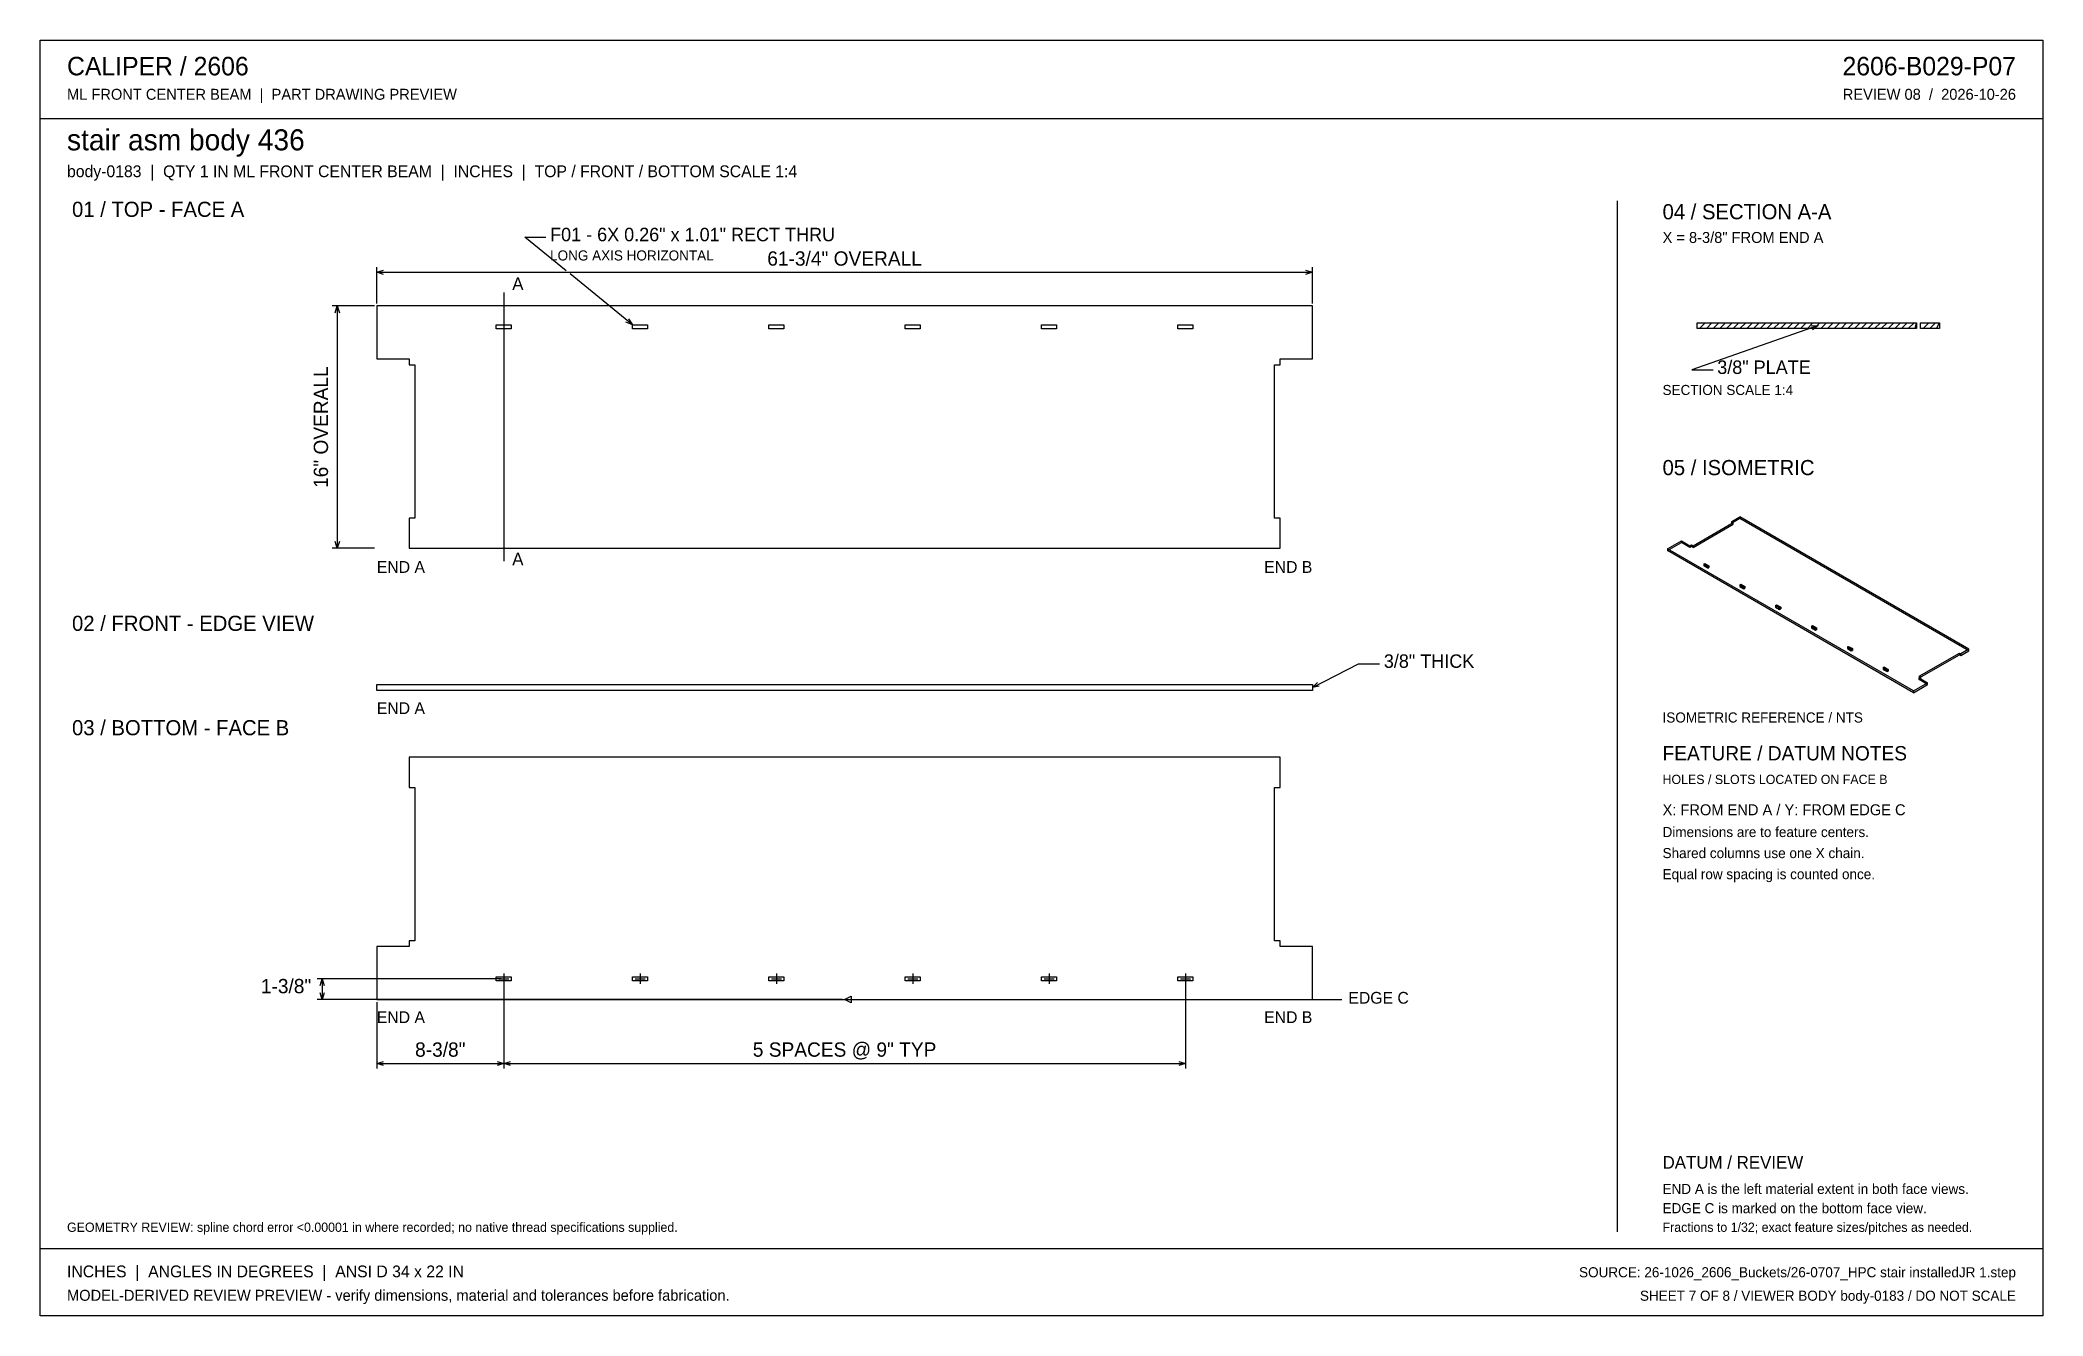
# Model space of a CAD drawing. Header units: inches. Extents: x 2 to 134, y 2 to 86.
import ezdxf
from ezdxf.enums import TextEntityAlignment as Align

# ---------------------------------------------------------------- set-up
doc = ezdxf.new("R2010")
doc.units = ezdxf.units.IN
doc.header["$MEASUREMENT"] = 0

msp = doc.modelspace()

# ---------------------------------------------------------------- linework, layer by layer
at = {"layer": 'ANNOTATION'}
for p, q in [((36.62, 70.88), (33.89, 73.11)), ((33.89, 73.11), (35.28, 73.11)), ((24.12, 68.72), (24.12, 71.11)), ((24.12, 70.78), (24.57, 70.92)), ((24.12, 70.78), (85.88, 70.78)), ((24.57, 70.64), (24.12, 70.78)), ((40.99, 67.31), (36.88, 70.67)), ((85.43, 70.92), (85.88, 70.78)), ((85.88, 70.78), (85.43, 70.64)), ((85.88, 68.72), (85.88, 71.11)), ((32.5, 69.44), (32.5, 51.72)), ((23.96, 68.56), (21.18, 68.56)), ((21.38, 68.11), (21.51, 68.56)), ((21.51, 68.56), (21.51, 52.56)), ((21.51, 68.56), (21.65, 68.11)), ((40.99, 67.31), (40.56, 67.48)), ((40.74, 67.7), (40.99, 67.31)), ((119.28, 67.26), (110.94, 64.35)), ((118.81, 67.24), (119.28, 67.26)), ((119.28, 67.26), (118.9, 66.98)), ((110.94, 64.35), (112.33, 64.35)), ((21.51, 52.56), (21.38, 53)), ((21.65, 53), (21.51, 52.56)), ((23.96, 52.56), (21.18, 52.56)), ((85.88, 43.37), (88.93, 44.94)), ((85.88, 43.37), (86.21, 43.7)), ((88.93, 44.94), (90.32, 44.94)), ((86.33, 43.45), (85.88, 43.37)), ((32.33, 24.15), (20.18, 24.15)), ((20.38, 23.71), (20.51, 24.15)), ((20.51, 24.15), (20.51, 22.78)), ((20.51, 24.15), (20.65, 23.71)), ((32.17, 24.15), (32.83, 24.15)), ((32.5, 24.49), (32.5, 23.82)), ((32.5, 23.99), (32.5, 18.22)), ((32.5, 23.99), (32.5, 18.22)), ((41.17, 24.15), (41.83, 24.15)), ((41.5, 24.49), (41.5, 23.82)), ((50.17, 24.15), (50.83, 24.15)), ((50.5, 24.49), (50.5, 23.82)), ((59.17, 24.15), (59.83, 24.15)), ((59.5, 24.49), (59.5, 23.82)), ((68.17, 24.15), (68.83, 24.15)), ((68.5, 24.49), (68.5, 23.82)), ((77.17, 24.15), (77.83, 24.15)), ((77.5, 24.49), (77.5, 23.82)), ((77.5, 23.99), (77.5, 18.22)), ((54.83, 22.78), (20.18, 22.78)), ((20.51, 22.78), (20.38, 23.22)), ((20.65, 23.22), (20.51, 22.78)), ((24.12, 22.61), (24.12, 18.22)), ((55, 22.78), (55.44, 23)), ((55, 22.78), (87.82, 22.78)), ((55.44, 22.56), (55, 22.78)), ((55.44, 23), (55.44, 22.56)), ((24.12, 18.56), (24.57, 18.69)), ((24.12, 18.56), (32.5, 18.56)), ((24.57, 18.42), (24.12, 18.56)), ((32.06, 18.69), (32.5, 18.56)), ((32.5, 18.56), (32.06, 18.42)), ((32.5, 18.56), (32.94, 18.69)), ((32.5, 18.56), (77.5, 18.56)), ((32.94, 18.42), (32.5, 18.56)), ((77.06, 18.69), (77.5, 18.56)), ((77.5, 18.56), (77.06, 18.42))]:
    msp.add_line(p, q, dxfattribs=at)
at = {"layer": 'OUTLINE'}
for p, q in [((1.89, 86.11), (134.11, 86.11)), ((1.89, 1.89), (1.89, 86.11)), ((134.11, 86.11), (134.11, 1.89)), ((1.89, 80.94), (134.11, 80.94)), ((106, 75.5), (106, 7.44)), ((85.88, 68.56), (24.12, 68.56)), ((24.12, 68.56), (24.12, 65.06)), ((85.88, 65.06), (85.88, 68.56)), ((111.28, 67.44), (125.77, 67.44)), ((111.28, 67.07), (111.28, 67.44)), ((111.44, 67.07), (111.82, 67.44)), ((111.89, 67.07), (112.26, 67.44)), ((112.33, 67.07), (112.71, 67.44)), ((112.78, 67.07), (113.15, 67.44)), ((113.22, 67.07), (113.6, 67.44)), ((113.67, 67.07), (114.04, 67.44)), ((114.11, 67.07), (114.49, 67.44)), ((114.56, 67.07), (114.93, 67.44)), ((115, 67.07), (115.38, 67.44)), ((115.44, 67.07), (115.82, 67.44)), ((115.89, 67.07), (116.26, 67.44)), ((116.33, 67.07), (116.71, 67.44)), ((116.78, 67.07), (117.15, 67.44)), ((117.22, 67.07), (117.6, 67.44)), ((117.67, 67.07), (118.04, 67.44)), ((118.11, 67.07), (118.49, 67.44)), ((118.56, 67.07), (118.93, 67.44)), ((119, 67.07), (119.38, 67.44)), ((119.44, 67.07), (119.82, 67.44)), ((119.89, 67.07), (120.26, 67.44)), ((120.33, 67.07), (120.71, 67.44)), ((120.78, 67.07), (121.15, 67.44)), ((121.22, 67.07), (121.6, 67.44)), ((121.67, 67.07), (122.04, 67.44)), ((122.11, 67.07), (122.49, 67.44)), ((122.56, 67.07), (122.93, 67.44)), ((123, 67.07), (123.38, 67.44)), ((123.44, 67.07), (123.82, 67.44)), ((123.89, 67.07), (124.26, 67.44)), ((124.33, 67.07), (124.71, 67.44)), ((124.78, 67.07), (125.15, 67.44)), ((125.22, 67.07), (125.6, 67.44)), ((125.67, 67.07), (125.77, 67.44)), ((125.77, 67.44), (125.77, 67.07)), ((126.03, 67.44), (127.28, 67.44)), ((126.03, 67.07), (126.03, 67.44)), ((126.2, 67.07), (126.57, 67.44)), ((126.64, 67.07), (127.02, 67.44)), ((127.09, 67.07), (127.28, 67.44)), ((127.28, 67.44), (127.28, 67.07)), ((31.99, 67.31), (33, 67.31)), ((31.99, 67.05), (31.99, 67.31)), ((33, 67.05), (31.99, 67.05)), ((33, 67.31), (33, 67.05)), ((40.99, 67.31), (42, 67.31)), ((40.99, 67.05), (40.99, 67.31)), ((42, 67.05), (40.99, 67.05)), ((42, 67.31), (42, 67.05)), ((49.99, 67.31), (51, 67.31)), ((49.99, 67.05), (49.99, 67.31)), ((51, 67.05), (49.99, 67.05)), ((51, 67.31), (51, 67.05)), ((58.99, 67.31), (60, 67.31)), ((58.99, 67.05), (58.99, 67.31)), ((60, 67.05), (58.99, 67.05)), ((60, 67.31), (60, 67.05)), ((68, 67.31), (69, 67.31)), ((68, 67.05), (68, 67.31)), ((69, 67.05), (68, 67.05)), ((69, 67.31), (69, 67.05)), ((77, 67.31), (78, 67.31)), ((77, 67.05), (77, 67.31)), ((78, 67.05), (77, 67.05)), ((78, 67.31), (78, 67.05)), ((125.77, 67.07), (111.28, 67.07)), ((127.28, 67.07), (126.03, 67.07)), ((24.12, 65.06), (26.25, 65.06)), ((26.25, 65.06), (26.25, 64.68)), ((83.75, 64.68), (83.75, 65.06)), ((83.75, 65.06), (85.88, 65.06)), ((26.25, 64.68), (26.62, 64.68)), ((26.62, 64.68), (26.62, 54.56)), ((83.38, 54.56), (83.38, 64.68)), ((83.38, 64.68), (83.75, 64.68)), ((26.62, 54.56), (26.25, 54.56)), ((26.25, 54.56), (26.25, 52.56)), ((83.75, 54.56), (83.38, 54.56)), ((83.75, 52.56), (83.75, 54.56)), ((111.01, 52.73), (113.67, 54.27)), ((113.57, 54.33), (114.1, 54.63)), ((114.1, 54.52), (113.57, 54.21)), ((113.67, 54.27), (113.57, 54.33)), ((113.57, 54.21), (113.57, 54.33)), ((113.67, 54.16), (113.57, 54.21)), ((113.67, 54.16), (113.67, 54.27)), ((129.22, 45.9), (114.1, 54.63)), ((114.1, 54.52), (114.1, 54.63)), ((129.22, 45.79), (114.1, 54.52)), ((109.33, 52.53), (110.25, 53.06)), ((109.33, 52.41), (110.25, 52.94)), ((110.25, 52.94), (110.25, 53.06)), ((110.25, 53.06), (110.81, 52.73)), ((110.81, 52.62), (110.25, 52.94)), ((111.01, 52.62), (113.67, 54.16)), ((26.25, 52.56), (83.75, 52.56)), ((125.57, 43.15), (109.33, 52.53)), ((109.33, 52.53), (109.33, 52.41)), ((125.57, 43.03), (109.33, 52.41)), ((110.81, 52.73), (110.91, 52.79)), ((110.81, 52.62), (110.81, 52.73)), ((110.91, 52.68), (110.81, 52.62)), ((110.91, 52.79), (110.91, 52.68)), ((110.91, 52.79), (111.01, 52.73)), ((111.01, 52.62), (110.91, 52.68)), ((111.01, 52.73), (111.01, 52.62)), ((111.73, 51.52), (111.8, 51.56)), ((112, 51.37), (111.73, 51.52)), ((111.73, 51.52), (111.73, 51.41)), ((111.8, 51.44), (111.73, 51.41)), ((111.73, 51.41), (112, 51.25)), ((111.8, 51.56), (111.8, 51.44)), ((111.8, 51.56), (112.06, 51.41)), ((112.06, 51.29), (111.8, 51.44)), ((112.06, 51.41), (112, 51.37)), ((112, 51.37), (112, 51.25)), ((112, 51.25), (112.06, 51.29)), ((112.06, 51.41), (112.06, 51.29)), ((114.1, 50.15), (114.17, 50.19)), ((114.36, 50), (114.1, 50.15)), ((114.1, 50.15), (114.1, 50.04)), ((114.17, 50.08), (114.1, 50.04)), ((114.1, 50.04), (114.36, 49.89)), ((114.17, 50.19), (114.17, 50.08)), ((114.17, 50.19), (114.43, 50.04)), ((114.43, 49.92), (114.17, 50.08)), ((114.43, 50.04), (114.36, 50)), ((114.36, 50), (114.36, 49.89)), ((114.36, 49.89), (114.43, 49.92)), ((114.43, 50.04), (114.43, 49.92)), ((116.46, 48.79), (116.53, 48.83)), ((116.46, 48.79), (116.46, 48.67)), ((116.73, 48.63), (116.46, 48.79)), ((116.53, 48.71), (116.46, 48.67)), ((116.46, 48.67), (116.73, 48.52)), ((116.53, 48.83), (116.8, 48.67)), ((116.53, 48.83), (116.53, 48.71)), ((116.8, 48.56), (116.53, 48.71)), ((116.8, 48.67), (116.73, 48.63)), ((116.73, 48.63), (116.73, 48.52)), ((116.73, 48.52), (116.8, 48.56)), ((116.8, 48.67), (116.8, 48.56)), ((118.83, 47.42), (118.9, 47.46)), ((119.1, 47.27), (118.83, 47.42)), ((118.83, 47.42), (118.83, 47.31)), ((118.9, 47.34), (118.83, 47.31)), ((118.83, 47.31), (119.1, 47.15)), ((118.9, 47.46), (119.17, 47.31)), ((118.9, 47.46), (118.9, 47.34)), ((119.17, 47.19), (118.9, 47.34)), ((119.17, 47.31), (119.1, 47.27)), ((119.1, 47.27), (119.1, 47.15)), ((119.1, 47.15), (119.17, 47.19)), ((119.17, 47.31), (119.17, 47.19)), ((121.2, 46.05), (121.27, 46.09)), ((121.2, 46.05), (121.2, 45.94)), ((121.46, 45.9), (121.2, 46.05)), ((121.27, 45.98), (121.2, 45.94)), ((121.2, 45.94), (121.46, 45.79)), ((121.27, 46.09), (121.27, 45.98)), ((121.27, 46.09), (121.53, 45.94)), ((121.53, 45.82), (121.27, 45.98)), ((121.53, 45.94), (121.46, 45.9)), ((121.46, 45.9), (121.46, 45.79)), ((121.46, 45.79), (121.53, 45.82)), ((121.53, 45.94), (121.53, 45.82)), ((125.93, 44.12), (128.6, 45.65)), ((125.93, 44), (128.6, 45.54)), ((128.6, 45.65), (128.7, 45.6)), ((128.6, 45.54), (128.6, 45.65)), ((128.6, 45.54), (128.7, 45.48)), ((129.22, 45.9), (128.7, 45.6)), ((128.7, 45.48), (129.22, 45.79)), ((128.7, 45.48), (128.7, 45.6)), ((129.22, 45.79), (129.22, 45.9)), ((123.57, 44.69), (123.63, 44.73)), ((123.83, 44.53), (123.57, 44.69)), ((123.57, 44.69), (123.57, 44.57)), ((123.63, 44.61), (123.57, 44.57)), ((123.57, 44.57), (123.83, 44.42)), ((123.63, 44.73), (123.9, 44.57)), ((123.63, 44.73), (123.63, 44.61)), ((123.9, 44.46), (123.63, 44.61)), ((123.9, 44.57), (123.83, 44.53)), ((123.83, 44.53), (123.83, 44.42)), ((123.83, 44.42), (123.9, 44.46)), ((123.9, 44.57), (123.9, 44.46)), ((125.57, 43.15), (126.49, 43.68)), ((126.03, 44.06), (125.93, 44.12)), ((125.93, 44.12), (125.93, 44)), ((126.03, 44.06), (125.93, 44)), ((125.93, 44), (126.49, 43.68)), ((125.93, 43.89), (125.93, 44)), ((125.93, 44), (126.03, 43.95)), ((125.93, 43.89), (126.03, 43.95)), ((126.49, 43.57), (125.93, 43.89)), ((126.03, 44.06), (126.03, 43.95)), ((126.49, 43.57), (126.49, 43.68)), ((24.12, 43.56), (85.88, 43.56)), ((24.12, 43.18), (24.12, 43.56)), ((85.88, 43.18), (24.12, 43.18)), ((85.88, 43.56), (85.88, 43.18)), ((125.57, 43.03), (126.49, 43.57)), ((125.57, 43.15), (125.57, 43.03)), ((83.75, 38.78), (26.25, 38.78)), ((26.25, 38.78), (26.25, 36.78)), ((83.75, 36.78), (83.75, 38.78)), ((26.25, 36.78), (26.62, 36.78)), ((26.62, 36.78), (26.62, 26.65)), ((83.38, 26.65), (83.38, 36.78)), ((83.38, 36.78), (83.75, 36.78)), ((26.62, 26.65), (26.25, 26.65)), ((26.25, 26.65), (26.25, 26.28)), ((83.75, 26.65), (83.38, 26.65)), ((83.75, 26.28), (83.75, 26.65)), ((26.25, 26.28), (24.12, 26.28)), ((24.12, 26.28), (24.12, 22.78)), ((85.88, 26.28), (83.75, 26.28)), ((85.88, 22.78), (85.88, 26.28)), ((31.99, 24.02), (31.99, 24.28)), ((31.99, 24.28), (33, 24.28)), ((33, 24.02), (31.99, 24.02)), ((33, 24.28), (33, 24.02)), ((40.99, 24.02), (40.99, 24.28)), ((40.99, 24.28), (42, 24.28)), ((42, 24.02), (40.99, 24.02)), ((42, 24.28), (42, 24.02)), ((49.99, 24.02), (49.99, 24.28)), ((49.99, 24.28), (51, 24.28)), ((51, 24.02), (49.99, 24.02)), ((51, 24.28), (51, 24.02)), ((58.99, 24.02), (58.99, 24.28)), ((58.99, 24.28), (60, 24.28)), ((60, 24.02), (58.99, 24.02)), ((60, 24.28), (60, 24.02)), ((68, 24.02), (68, 24.28)), ((68, 24.28), (69, 24.28)), ((69, 24.02), (68, 24.02)), ((69, 24.28), (69, 24.02)), ((77, 24.02), (77, 24.28)), ((77, 24.28), (78, 24.28)), ((78, 24.02), (77, 24.02)), ((78, 24.28), (78, 24.02)), ((24.12, 22.78), (85.88, 22.78)), ((1.89, 6.33), (134.11, 6.33)), ((134.11, 1.89), (1.89, 1.89))]:
    msp.add_line(p, q, dxfattribs=at)

# ---------------------------------------------------------------- texts
at = {"layer": 'ANNOTATION'}
for s, height, p in [('CALIPER / 2606', 1.2222, (3.67, 83.78)), ('ML FRONT CENTER BEAM  |  PART DRAWING PREVIEW', 0.7222, (3.67, 82.17)), ('stair asm body 436', 1.3889, (3.67, 78.83)), ('body-0183  |  QTY 1 IN ML FRONT CENTER BEAM  |  INCHES  |  TOP / FRONT / BOTTOM SCALE 1:4', 0.7778, (3.67, 77.06)), ('01 / TOP - FACE A', 1, (4, 74.44)), ('04 / SECTION A-A', 1, (109, 74.28)), ('F01 - 6X 0.26" x 1.01" RECT THRU', 0.8889, (35.56, 72.83)), ('X = 8-3/8" FROM END A', 0.7222, (109, 72.72)), ('LONG AXIS HORIZONTAL', 0.6667, (35.56, 71.56)), ('A', 0.833, (33.06, 69.61)), ('3/8" PLATE', 0.889, (112.61, 64.07)), ('SECTION SCALE 1:4', 0.6667, (109, 62.68)), ('05 / ISOMETRIC', 1, (109, 57.39)), ('END A', 0.778, (24.12, 50.94)), ('A', 0.833, (33.06, 51.44)), ('02 / FRONT - EDGE VIEW', 1, (4, 47.11)), ('3/8" THICK', 0.889, (90.6, 44.67)), ('END A', 0.778, (24.12, 41.62)), ('03 / BOTTOM - FACE B', 1, (4, 40.22)), ('ISOMETRIC REFERENCE / NTS', 0.6667, (109, 41.06)), ('FEATURE / DATUM NOTES', 0.9444, (109, 38.56)), ('HOLES / SLOTS LOCATED ON FACE B', 0.6111, (109, 37)), ('X: FROM END A / Y: FROM EDGE C', 0.7222, (109, 34.94)), ('Dimensions are to feature centers.', 0.6667, (109, 33.5)), ('Shared columns use one X chain.', 0.6667, (109, 32.11)), ('Equal row spacing is counted once.', 0.6667, (109, 30.72)), ('EDGE C', 0.778, (88.26, 22.5)), ('END A', 0.778, (24.12, 21.22)), ('DATUM / REVIEW', 0.8333, (109, 11.61)), ('END A is the left material extent in both face views.', 0.6667, (109, 9.94)), ('EDGE C is marked on the bottom face view.', 0.6667, (109, 8.67)), ('GEOMETRY REVIEW: spline chord error <0.00001 in where recorded; no native thread specifications supplied.', 0.61111, (3.67, 7.44)), ('Fractions to 1/32; exact feature sizes/pitches as needed.', 0.6111, (109, 7.44)), ('INCHES  |  ANGLES IN DEGREES  |  ANSI D 34 x 22 IN', 0.7778, (3.67, 4.44)), ('MODEL-DERIVED REVIEW PREVIEW - verify dimensions, material and tolerances before fabrication.', 0.7222, (3.67, 2.89))]:
    msp.add_text(s, height=height, dxfattribs=at).set_placement(p)
for s, height, p in [('2606-B029-P07', 1.2222, (132.33, 83.78)), ('REVIEW 08  /  2026-10-26', 0.7222, (132.33, 82.17)), ('END B', 0.778, (85.88, 50.94)), ('1-3/8"', 0.944, (19.79, 23.19)), ('END B', 0.778, (85.88, 21.22)), ('SOURCE: 26-1026_2606_Buckets/26-0707_HPC stair installedJR 1.step', 0.6667, (132.33, 4.44)), ('SHEET 7 OF 8 / VIEWER BODY body-0183 / DO NOT SCALE', 0.6667, (132.33, 2.89))]:
    msp.add_text(s, height=height, dxfattribs=at).set_placement(p, align=Align.RIGHT)
for s, height, p in [('61-3/4" OVERALL', 0.9444, (55, 71.22)), ('8-3/8"', 0.944, (28.31, 19)), ('5 SPACES @ 9" TYP', 0.9444, (55, 19))]:
    msp.add_text(s, height=height, dxfattribs=at).set_placement(p, align=Align.CENTER)
msp.add_text('16" OVERALL', height=0.9444, rotation=90, dxfattribs=at).set_placement((20.9, 60.56), align=Align.CENTER)

doc.saveas('drawing.dxf')
